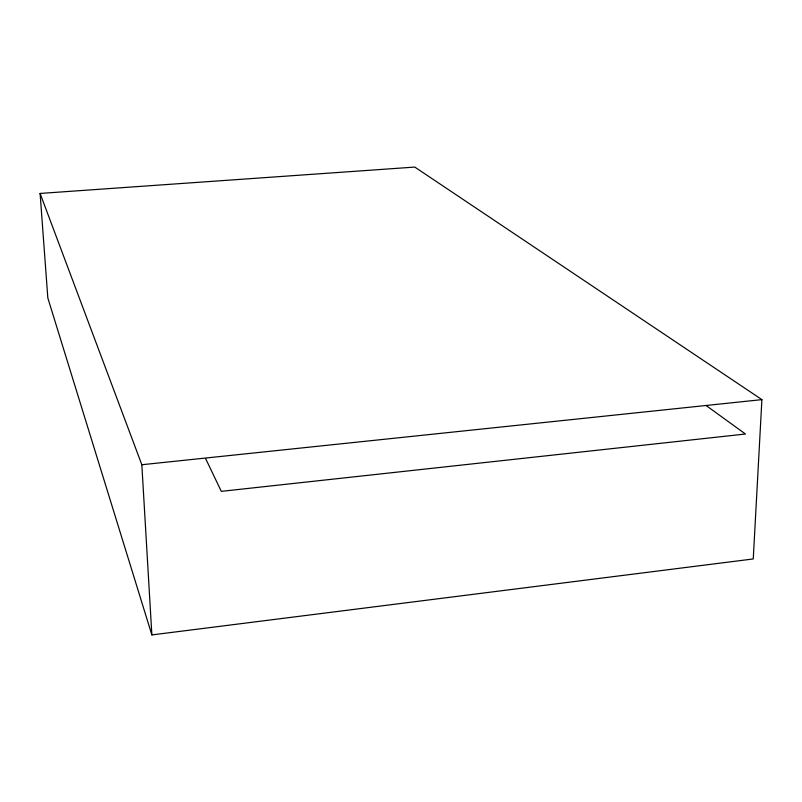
<?xml version="1.0" encoding="UTF-8"?>
<svg xmlns="http://www.w3.org/2000/svg" width="802" height="802" viewBox="0 0 802 802"><rect width="100%" height="100%" fill="white"/><g stroke="black" fill="none" stroke-linecap="round" stroke-linejoin="round"><path stroke-width="1.2" d="M761.9 399.627L753.248 558.954L151.869 634.923L47.829 297.963L40.1 193.442L414.794 167.077L761.9 399.627L141.834 464.739L40.1 193.442M705.961 405.421L745.469 434.022L221.312 491.355L205.633 458.624M141.834 464.739L151.869 634.923"/></g></svg>
